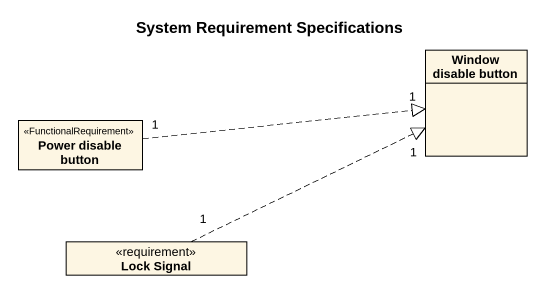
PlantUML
@startuml
title System Requirement Specifications
hide circle
hide empty members
class "Window disable button" as Window_disable_button
class "Power disable button" as Power_disable_button <<FunctionalRequirement>>
class "Lock Signal" as Lock_Signal <<requirement>>
Power_disable_button "1" .right.|> "1" Window_disable_button
Lock_Signal "1" .right.|> "1" Window_disable_button
@enduml
